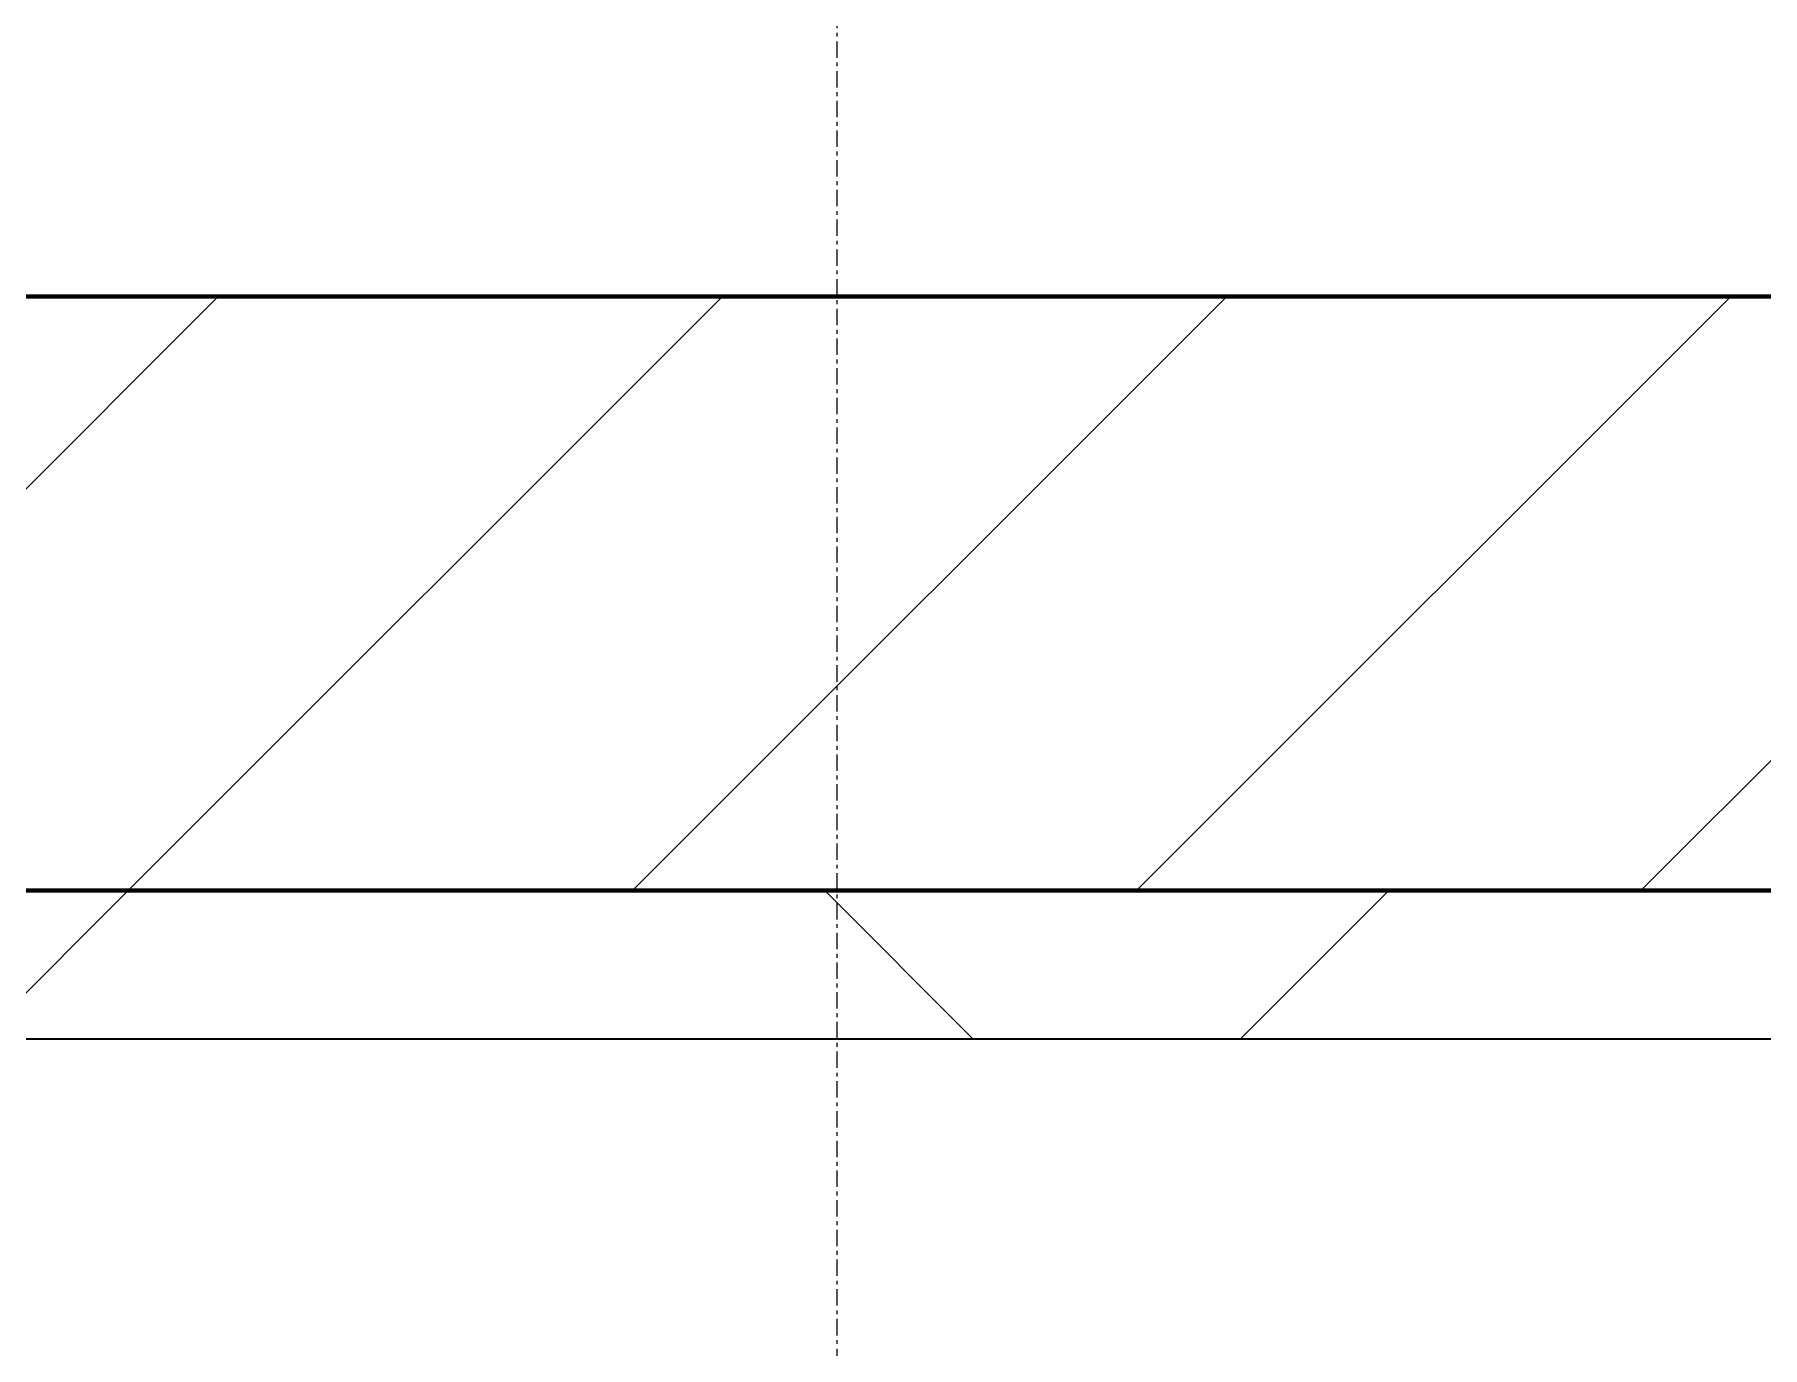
# Model space of a CAD drawing. Header units: millimetres. Extents: x -853228 to -744682, y -17776 to 32484.
# Drawn here: x -790552 to -789971, y 7790 to 8232 of the extents above; entities that cross this region are included whole.
import ezdxf
from ezdxf.xclip import XClip

# ---------------------------------------------------------------- set-up
doc = ezdxf.new("R2010")
doc.units = ezdxf.units.MM
doc.header["$XCLIPFRAME"] = 0
doc.linetypes.add('DPA_Grid _ Level 100', pattern=[10, 5.5, -1.6, 1.3, -1.6])
for name, color, linetype, lineweight in [('A-GLAZ-CURT', 2, 'Continuous', 9), ('A-WALL', 5, 'Continuous', 35), ('A-WALL-FNSH', 2, 'Continuous', 35), ('A-WALL-PATT', 1, 'Continuous', 9), ('S-GRID', 251, 'Continuous', 9)]:
    doc.layers.add(name, color=color, linetype=linetype, lineweight=lineweight)

# ---------------------------------------------------------------- blocks, each defined once
blk = doc.blocks.new('*U393')
at = {"layer": 'S-GRID', "linetype": 'DPA_Grid _ Level 100'}
blk.add_line((11400, -21354.66), (11400, 16961.25), dxfattribs=at)
blk = doc.blocks.new('PPLS-PP19_Custom Tile Pattern - Custom Tile Pattern-V72-4281-01 ENLARGED LOWER PLATFORM LEVEL - REFLECTED CEILING PLAN - SHEET 2')
at = {"layer": 'A-GLAZ-CURT'}
for p, q in [((-300, 0), (300, 0)), ((300, 0), (-300, 0)), ((230.06, 0), (300, 0)), ((-300, -50), (300, -50)), ((300, -50), (-300, -50))]:
    blk.add_line(p, q, dxfattribs=at)
for points, knots in [([(171.51, 0), (176.48, 0), (193.23, 0), (201.73, 0), (208.81, 0), (213.9, 0), (241.96, 0), (266.73, 0), (281.71, 0), (291.71, 0), (296.52, 0), (297.86, 0), (298.09, 0)], [-7971.819559, -7971.819559, -7971.819559, -7971.819559, -7784.112253, -7606.717214, -7289.299508, -7042.621073, -6582.165592, -6068.460911, -5766.029927, -5566.724884, -5280.360606, -5199.253518, -5199.253518, -5199.253518, -5199.253518]), ([(300, 0), (288.22, 0), (262, 0), (230.43, 0), (219.94, 0), (219.02, 0)], [-12528.858583, -12528.858583, -12528.858583, -12528.858583, -11905.454923, -11162.864862, -10856.732305, -10856.732305, -10856.732305, -10856.732305]), ([(284.76, 0), (284.76, 0), (285.09, 0), (287.47, 0), (293.59, 0), (297.76, 0), (300, 0)], [-4110.630118, -4110.630118, -4110.630118, -4110.630118, -4053.389046, -3959.664717, -3862.421465, -3746.95702, -3746.95702, -3746.95702, -3746.95702]), ([(297.38, 0), (295.84, 0), (291.62, 0), (285.38, 0), (284.87, 0)], [-4803.172655, -4803.172655, -4803.172655, -4803.172655, -4358.271401, -4143.037883, -4143.037883, -4143.037883, -4143.037883])]:
    blk.add_open_spline(points, degree=3, knots=knots, dxfattribs=at)
blk.add_open_spline([(300, 0), (287.2, 0), (274.39, 0), (261.57, 0)], degree=3, dxfattribs=at)
blk = doc.blocks.new('PPLS-PP19_Custom Tile Pattern - Custom Tile Pattern-V73-4281-01 ENLARGED LOWER PLATFORM LEVEL - REFLECTED CEILING PLAN - SHEET 2')
at = {"layer": 'A-GLAZ-CURT'}
for p, q in [((-300, 0), (300, 0)), ((300, 0), (-300, 0)), ((-293.07, 0), (-275.75, 0)), ((-275.75, 0), (-293.07, 0)), ((-222.32, 0), (-205, 0)), ((-205, 0), (-222.32, 0)), ((-131.59, 0), (-126.08, 0)), ((195.99, 0), (212.99, 0)), ((212.99, 0), (195.99, 0)), ((230.06, 0), (300, 0)), ((-300, -50), (300, -50)), ((300, -50), (-300, -50))]:
    blk.add_line(p, q, dxfattribs=at)
at = {"layer": 'A-GLAZ-CURT', "flags": 128}
for points in [[(-300, 0), (-291.56, 0), (-283.3, 0), (-275.2, 0), (-267.26, 0), (-259.45, 0), (-251.77, 0), (-244.2, 0), (-236.74, 0), (-229.36, 0), (-222.06, 0), (-214.83, 0), (-207.71, 0), (-200.76, 0)], [(-125.17, 0), (-128.55, 0), (-134.16, 0), (-140.03, 0), (-145.5, 0), (-150.63, 0), (-155.53, 0), (-160.27, 0), (-164.95, 0), (-169.65, 0), (-174.47, 0), (-179.49, 0), (-184.81, 0), (-190.44, 0), (-196.37, 0), (-202.58, 0), (-209.04, 0), (-215.73, 0), (-222.63, 0), (-229.72, 0), (-236.97, 0), (-244.39, 0), (-251.96, 0), (-259.67, 0), (-267.51, 0), (-275.48, 0), (-283.55, 0), (-291.73, 0), (-300, 0)], [(-200.72, 0), (-194.02, 0), (-187.54, 0), (-181.38, 0), (-175.58, 0), (-170.25, 0), (-165.64, 0), (-162.01, 0), (-159.53, 0), (-157.46, 0), (-154.52, 0), (-149.42, 0), (-141.84, 0), (-132.81, 0)]]:
    blk.add_lwpolyline(points, dxfattribs=at)
at = {"layer": 'A-GLAZ-CURT'}
for points, knots in [([(-300, 0), (-284.65, 0), (-248.05, 0), (-217.53, 0), (-201.12, 0)], [-5323.127839, -5323.127839, -5323.127839, -5323.127839, -4502.809032, -3326.954899, -3326.954899, -3326.954899, -3326.954899]), ([(-132.08, 0), (-133, 0), (-156.72, 0), (-202.69, 0), (-262.56, 0), (-294.48, 0), (-300, 0)], [-17217.297136, -17217.297136, -17217.297136, -17217.297136, -17136.203329, -15131.813646, -13729.592194, -13439.944408, -13439.944408, -13439.944408, -13439.944408]), ([(-137.88, 0), (-140.56, 0), (-147.66, 0), (-147.69, 0), (-158.72, 0), (-174.02, 0), (-185.59, 0), (-209.77, 0), (-232.01, 0), (-255.22, 0), (-262.59, 0), (-264.9, 0), (-265.4, 0)], [-3187.727384, -3187.727384, -3187.727384, -3187.727384, -2919.378265, -2477.344047, -2237.412286, -2029.680487, -1755.085331, -1400.429864, -858.079193, -543.655514, -208.940337, 0, 0, 0, 0]), ([(-258.6, 0), (-257.91, 0), (-254.26, 0), (-241.25, 0), (-225.99, 0), (-213.1, 0), (-205.44, 0), (-201.54, 0), (-200.72, 0)], [-5722.54675, -5722.54675, -5722.54675, -5722.54675, -5657.471696, -5413.335975, -5017.494783, -4832.723979, -4666.091899, -4621.169175, -4621.169175, -4621.169175, -4621.169175]), ([(-200.72, 0), (-208.01, 0), (-217.79, 0), (-231.26, 0), (-233.46, 0), (-234, 0)], [-1364.83744, -1364.83744, -1364.83744, -1364.83744, -978.033455, -846.069444, -682.911962, -682.911962, -682.911962, -682.911962]), ([(-233.49, 0), (-233.44, 0), (-232.38, 0), (-230.74, 0), (-225.3, 0), (-223.63, 0)], [-455.274641, -455.274641, -455.274641, -455.274641, -440.605512, -119.536984, 0, 0, 0, 0]), ([(-223.63, 0), (-219.39, 0), (-206.17, 0), (-188.58, 0), (-169.02, 0), (-152.12, 0), (-138.91, 0), (-132.91, 0), (-131.74, 0)], [-5463.295695, -5463.295695, -5463.295695, -5463.295695, -5161.076232, -4739.070012, -4465.409639, -4149.119819, -3839.893365, -3757.984809, -3757.984809, -3757.984809, -3757.984809]), ([(-200.71, 0), (-192.13, 0), (-166.33, 0), (-144.12, 0), (-131.75, 0)], [-3317.143818, -3317.143818, -3317.143818, -3317.143818, -2700.551212, -1366.601834, -1366.601834, -1366.601834, -1366.601834]), ([(-133.82, 0), (-135.51, 0), (-137.8, 0), (-149.31, 0), (-162.01, 0), (-177.91, 0), (-192.1, 0), (-199.59, 0), (-200.66, 0)], [-2731.647847, -2731.647847, -2731.647847, -2731.647847, -2418.507304, -2308.929706, -2113.765672, -1763.376603, -1422.553702, -1365.823924, -1365.823924, -1365.823924, -1365.823924]), ([(-200.04, 0), (-195.33, 0), (-184.82, 0), (-171.77, 0), (-158.7, 0), (-157.22, 0)], [-4608.762483, -4608.762483, -4608.762483, -4608.762483, -4349.945572, -4000.813434, -3840.635403, -3840.635403, -3840.635403, -3840.635403]), ([(-152.35, 0), (-151.03, 0), (-147.71, 0), (-143.57, 0), (-138.62, 0)], [-3494.978217, -3494.978217, -3494.978217, -3494.978217, -3371.022232, -3227.460399, -3227.460399, -3227.460399, -3227.460399]), ([(-118.78, 0), (-121.86, 0), (-126.28, 0), (-136.96, 0), (-147.46, 0), (-150.03, 0), (-150.57, 0)], [-5938.474035, -5938.474035, -5938.474035, -5938.474035, -5700.061948, -5508.838257, -5298.784692, -5196.16478, -5196.16478, -5196.16478, -5196.16478]), ([(-150.34, 0), (-150.07, 0), (-147.75, 0), (-143.5, 0), (-135.12, 0), (-131.8, 0)], [-4948.728362, -4948.728362, -4948.728362, -4948.728362, -4883.323924, -4440.880425, -4211.912294, -4211.912294, -4211.912294, -4211.912294]), ([(-26.75, 0), (-27.82, 0), (-36.18, 0), (-53.55, 0), (-78.2, 0), (-110.94, 0), (-130.52, 0), (-147.74, 0), (-149.07, 0)], [-8718.362214, -8718.362214, -8718.362214, -8718.362214, -8532.293389, -8073.216054, -7508.296369, -7004.680444, -6449.282163, -6277.220794, -6277.220794, -6277.220794, -6277.220794]), ([(-148.23, 0), (-146.94, 0), (-140.15, 0), (-137.28, 0), (-134.43, 0), (-131.98, 0), (-131.79, 0)], [-6162.058746, -6162.058746, -6162.058746, -6162.058746, -6017.569127, -5560.701257, -5364.112219, -5348.560613, -5348.560613, -5348.560613, -5348.560613]), ([(-132.59, 0), (-134.4, 0), (-140.66, 0), (-146.11, 0), (-146.95, 0)], [-840.6849, -840.6849, -840.6849, -840.6849, -741.901385, -489.130243, -489.130243, -489.130243, -489.130243]), ([(-146.69, 0), (-146.59, 0), (-145.49, 0), (-139.26, 0), (-134.15, 0), (-131.74, 0)], [-420.34245, -420.34245, -420.34245, -420.34245, -406.956646, -290.263673, -152.937858, -152.937858, -152.937858, -152.937858]), ([(-132.14, 0), (-133.01, 0), (-133.62, 0), (-134.09, 0), (-134.15, 0)], [-8393.731839, -8393.731839, -8393.731839, -8393.731839, -8266.114998, -8246.473386, -8246.473386, -8246.473386, -8246.473386]), ([(-120.13, 0), (-120.14, 0), (-120.24, 0), (-121.3, 0), (-129.25, 0), (-133.82, 0)], [-2933.992132, -2933.992132, -2933.992132, -2933.992132, -2920.575025, -2840.280255, -2731.647847, -2731.647847, -2731.647847, -2731.647847]), ([(-86.16, 0), (-91.37, 0), (-104.13, 0), (-120.41, 0), (-130.13, 0), (-131.79, 0)], [-1681.3698, -1681.3698, -1681.3698, -1681.3698, -1374.161226, -945.742622, -855.34682, -855.34682, -855.34682, -855.34682]), ([(-72.93, 0), (-75.51, 0), (-90.82, 0), (-112.48, 0), (-131.78, 0)], [-19442.345229, -19442.345229, -19442.345229, -19442.345229, -18935.241197, -17226.266731, -17226.266731, -17226.266731, -17226.266731]), ([(-131.56, 0), (-129.34, 0), (-122.76, 0), (-107.3, 0), (-90.42, 0), (-75.26, 0), (-68.41, 0), (-65.12, 0), (-63.63, 0)], [-4206.419108, -4206.419108, -4206.419108, -4206.419108, -4054.690705, -3793.097032, -3402.597032, -3144.956779, -3050.982048, -2969.237017, -2969.237017, -2969.237017, -2969.237017]), ([(-131.12, 0), (-129.78, 0), (-126.57, 0), (-124.19, 0), (-123.43, 0), (-123.28, 0)], [-3743.369272, -3743.369272, -3743.369272, -3743.369272, -3647.167523, -3488.92562, -3439.852845, -3439.852845, -3439.852845, -3439.852845]), ([(-130.93, 0), (-130.57, 0), (-127.62, 0), (-117.33, 0), (-92.04, 0), (-74.02, 0), (-62.74, 0), (-60.36, 0), (-59.97, 0)], [-7362.922666, -7362.922666, -7362.922666, -7362.922666, -7293.749979, -6839.55839, -6236.997189, -5713.340575, -5140.470607, -5006.787413, -5006.787413, -5006.787413, -5006.787413]), ([(-130.76, 0), (-127.75, 0), (-120.24, 0), (-110.8, 0), (-99.5, 0), (-91.46, 0)], [-1330.78196, -1330.78196, -1330.78196, -1330.78196, -1002.059161, -460.363443, 0, 0, 0, 0]), ([(-113.43, 0), (-113.44, 0), (-113.96, 0), (-119.73, 0), (-125.43, 0), (-127.03, 0), (-127.41, 0)], [-328.499627, -328.499627, -328.499627, -328.499627, -282.672656, -98.539552, -24.539552, 0, 0, 0, 0]), ([(-126.5, 0), (-122.44, 0), (-108.71, 0), (-86.79, 0), (-69.34, 0), (-62.75, 0)], [-5231.017328, -5231.017328, -5231.017328, -5231.017328, -4994.692869, -4542.524482, -4014.58922, -4014.58922, -4014.58922, -4014.58922]), ([(-125.15, 0), (-124.93, 0), (-121.96, 0), (-113.01, 0), (-98.9, 0), (-85.29, 0), (-71.67, 0), (-65.93, 0), (-65.07, 0)], [-3362.7396, -3362.7396, -3362.7396, -3362.7396, -3342.215224, -3074.362186, -2902.289527, -2605.247022, -2322.099534, -2241.8264, -2241.8264, -2241.8264, -2241.8264]), ([(-122.08, 0), (-122.01, 0), (-121.69, 0), (-121.2, 0), (-120.88, 0)], [-3136.336417, -3136.336417, -3136.336417, -3136.336417, -3110.304437, -3035.164275, -3035.164275, -3035.164275, -3035.164275]), ([(-36.33, 0), (-36.43, 0), (-37.27, 0), (-45.02, 0), (-46.13, 0), (-60.59, 0), (-81.23, 0), (-99.51, 0), (-114.02, 0), (-117.28, 0), (-118.78, 0)], [-1855.773136, -1855.773136, -1855.773136, -1855.773136, -1810.870157, -1672.078046, -1405.135169, -1060.00838, -740.068933, -229.489605, -116.330425, 0, 0, 0, 0]), ([(-117.74, 0), (-117.19, 0), (-114.78, 0), (-113.43, 0), (-113.43, 0)], [-821.249067, -821.249067, -821.249067, -821.249067, -394.672656, -330.879064, -330.879064, -330.879064, -330.879064]), ([(-62.82, 0), (-69.26, 0), (-85.98, 0), (-107.61, 0), (-116.56, 0), (-117.56, 0)], [-2777.517396, -2777.517396, -2777.517396, -2777.517396, -2193.204658, -1433.981041, -985.49888, -985.49888, -985.49888, -985.49888]), ([(-115.82, 0), (-114.96, 0), (-110.41, 0), (-96.78, 0), (-79.59, 0), (-68.36, 0), (-62.83, 0)], [-5724.064692, -5724.064692, -5724.064692, -5724.064692, -5430.283136, -5103.229623, -4799.173296, -4508.271467, -4508.271467, -4508.271467, -4508.271467]), ([(5.95, 0), (4.97, 0), (0.98, 0), (-12.23, 0), (-25.64, 0), (-40, 0), (-56.24, 0), (-75.59, 0), (-94, 0), (-112.01, 0), (-114.94, 0), (-115.63, 0)], [-2801.138041, -2801.138041, -2801.138041, -2801.138041, -2720.818881, -2518.50168, -2125.455881, -1792.521578, -1466.981642, -1208.454564, -789.402658, -501.969187, -243.577221, -243.577221, -243.577221, -243.577221]), ([(-91.46, 0), (-90.09, 0), (-84.7, 0), (-77.43, 0), (-72.73, 0), (-72.64, 0), (-72.64, 0)], [-19832.387487, -19832.387487, -19832.387487, -19832.387487, -19753.885894, -19541.04734, -19478.625389, -19471.062469, -19471.062469, -19471.062469, -19471.062469]), ([(-63.96, 0), (-64.13, 0), (-72.5, 0), (-80.63, 0), (-86.16, 0)], [-2171.769325, -2171.769325, -2171.769325, -2171.769325, -2007.031671, -1681.3698, -1681.3698, -1681.3698, -1681.3698]), ([(-29.03, 0), (-33.97, 0), (-43.74, 0), (-56.37, 0), (-71.66, 0), (-77.83, 0), (-82.66, 0), (-83.28, 0), (-83.28, 0)], [-2680.714891, -2680.714891, -2680.714891, -2680.714891, -2413.671296, -2161.752162, -2006.592567, -1646.621388, -1424.436217, -1393.971743, -1393.971743, -1393.971743, -1393.971743]), ([(-83.28, 0), (-83.28, 0), (-82.91, 0), (-76.14, 0), (-69.22, 0), (-64.28, 0), (-62.81, 0)], [-1393.4169, -1393.4169, -1393.4169, -1393.4169, -1353.722004, -1274.333717, -1073.56893, -984.902305, -984.902305, -984.902305, -984.902305]), ([(-66.39, 0), (-66.39, 0), (-65.16, 0), (-63.59, 0), (-62.87, 0)], [-2493.31794, -2493.31794, -2493.31794, -2493.31794, -2315.303971, -2188.125226, -2188.125226, -2188.125226, -2188.125226]), ([(31.18, 0), (25.97, 0), (11.99, 0), (-16.92, 0), (-47.42, 0), (-65.77, 0), (-66.37, 0), (-66.38, 0)], [-4496.803627, -4496.803627, -4496.803627, -4496.803627, -4222.080604, -3745.412743, -2981.410125, -2542.574734, -2498.224237, -2498.224237, -2498.224237, -2498.224237]), ([(-62.72, 0), (-54.35, 0), (-36.77, 0), (-12.78, 0), (4.23, 0), (9.64, 0), (10.14, 0), (10.18, 0)], [-4506.178587, -4506.178587, -4506.178587, -4506.178587, -4065.652676, -3589.737505, -3285.047089, -3066.359526, -3044.715262, -3044.715262, -3044.715262, -3044.715262]), ([(-62.71, 0), (-60.9, 0), (-57.29, 0), (-54.49, 0), (-45.2, 0), (-40.79, 0), (-40.46, 0), (-40.44, 0)], [-2952.07741, -2952.07741, -2952.07741, -2952.07741, -2851.217951, -2734.127174, -2474.780881, -2410.990208, -2350.645972, -2350.645972, -2350.645972, -2350.645972]), ([(-62.48, 0), (-60.42, 0), (-51.88, 0), (-34.42, 0), (-29.82, 0), (-29.19, 0)], [-2165.127672, -2165.127672, -2165.127672, -2165.127672, -1809.437387, -963.711516, -666.19313, -666.19313, -666.19313, -666.19313]), ([(-36.62, 0), (-36.62, 0), (-40.35, 0), (-44.32, 0), (-53.7, 0), (-61.78, 0), (-62.33, 0)], [-4069.478503, -4069.478503, -4069.478503, -4069.478503, -3858.647035, -3538.256648, -2842.901703, -2792.246826, -2792.246826, -2792.246826, -2792.246826]), ([(-61.82, 0), (-56.69, 0), (-46.86, 0), (-36.49, 0), (-33.57, 0), (-29.94, 0), (-28.57, 0)], [-965.057361, -965.057361, -965.057361, -965.057361, -651.549973, -296.515819, -83.513472, 0, 0, 0, 0]), ([(-61.69, 0), (-58.18, 0), (-54.2, 0), (-48.53, 0), (-30.79, 0), (-18.03, 0), (8.61, 0), (15.02, 0), (22.91, 0), (31, 0), (39.04, 0), (51.19, 0), (58.74, 0), (61.34, 0), (61.45, 0)], [-3985.537012, -3985.537012, -3985.537012, -3985.537012, -3689.699207, -3546.54457, -3315.260113, -2864.387349, -2439.246196, -2084.094819, -1956.422387, -1818.904206, -1645.594513, -1443.202566, -1228.752106, -1120.932285, -1120.932285, -1120.932285, -1120.932285]), ([(-58.83, 0), (-58.37, 0), (-57.29, 0), (-54.23, 0), (-46.33, 0), (-42.62, 0), (-41.76, 0)], [-4859.52896, -4859.52896, -4859.52896, -4859.52896, -4680.891996, -4469.85053, -4321.566175, -4270.495146, -4270.495146, -4270.495146, -4270.495146]), ([(-51.83, 0), (-51.83, 0), (-51.78, 0), (-47.4, 0), (-46.01, 0), (-40.22, 0), (-36.78, 0)], [-632.814994, -632.814994, -632.814994, -632.814994, -627.965721, -508.377888, -260.442412, 0, 0, 0, 0]), ([(76.63, 0), (74.8, 0), (67.65, 0), (53.52, 0), (37, 0), (24.07, 0), (12.82, 0), (-2.9, 0), (-20.62, 0), (-32.81, 0), (-44.85, 0), (-51.43, 0), (-51.79, 0)], [-3095.572228, -3095.572228, -3095.572228, -3095.572228, -2950.589685, -2634.532728, -2313.748533, -2106.613311, -1925.670641, -1617.263037, -1290.787923, -1039.307308, -819.71621, -644.910881, -644.910881, -644.910881, -644.910881]), ([(-41.76, 0), (-39.9, 0), (-37.72, 0), (-36.92, 0), (-36.77, 0)], [-4270.495146, -4270.495146, -4270.495146, -4270.495146, -4161.040818, -4106.245333, -4106.245333, -4106.245333, -4106.245333]), ([(-36.78, 0), (-32.43, 0), (-19.22, 0), (8.83, 0), (43.36, 0), (70.92, 0), (82.12, 0), (83.66, 0)], [-6191.144455, -6191.144455, -6191.144455, -6191.144455, -5862.463379, -5340.621928, -4573.028122, -4094.177415, -3869.465285, -3869.465285, -3869.465285, -3869.465285]), ([(-36.29, 0), (-36.29, 0), (-34.66, 0), (-28.88, 0), (-26.95, 0), (-26.54, 0)], [-9150.272121, -9150.272121, -9150.272121, -9150.272121, -9057.163041, -8919.836787, -8834.607043, -8834.607043, -8834.607043, -8834.607043]), ([(30.82, 0), (29.27, 0), (20.14, 0), (3.54, 0), (-16.58, 0), (-34.76, 0), (-36.04, 0)], [-10462.034656, -10462.034656, -10462.034656, -10462.034656, -10363.088938, -9884.23066, -9424.652049, -9182.880979, -9182.880979, -9182.880979, -9182.880979]), ([(-33.34, 0), (-33.34, 0), (-32.93, 0), (-31.16, 0), (-30.52, 0)], [-2415.024266, -2415.024266, -2415.024266, -2415.024266, -2357.633367, -2323.618664, -2323.618664, -2323.618664, -2323.618664]), ([(70.61, 0), (66.16, 0), (55.8, 0), (39.61, 0), (24.74, 0), (2.64, 0), (-17.84, 0), (-30.57, 0), (-31.82, 0), (-32, 0)], [-4647.237329, -4647.237329, -4647.237329, -4647.237329, -4326.416877, -4098.545751, -3766.694881, -3333.063701, -2994.501669, -2698.150104, -2614.070998, -2614.070998, -2614.070998, -2614.070998]), ([(-30.76, 0), (-30.73, 0), (-29.99, 0), (-23.47, 0), (-15.75, 0), (-15.19, 0)], [-54176.191683, -54176.191683, -54176.191683, -54176.191683, -54157.274271, -53749.15266, -53717.791567, -53717.791567, -53717.791567, -53717.791567]), ([(-30.52, 0), (-27.11, 0), (-17.83, 0), (-3.67, 0), (5.12, 0), (6.13, 0)], [-2323.618664, -2323.618664, -2323.618664, -2323.618664, -2142.497158, -1716.209403, -1659.524445, -1659.524445, -1659.524445, -1659.524445]), ([(-13, 0), (-14.35, 0), (-17.68, 0), (-25.97, 0), (-29.52, 0), (-30.21, 0)], [-55207.591944, -55207.591944, -55207.591944, -55207.591944, -54789.006179, -54461.685999, -54290.791712, -54290.791712, -54290.791712, -54290.791712]), ([(6.23, 0), (4.94, 0), (-1.07, 0), (-13.89, 0), (-24.92, 0), (-29.03, 0)], [-3444.619232, -3444.619232, -3444.619232, -3444.619232, -3285.499107, -2903.012179, -2680.714891, -2680.714891, -2680.714891, -2680.714891]), ([(-28.98, 0), (-28.66, 0), (-27.39, 0), (-24.45, 0), (-22.56, 0)], [-166.548282, -166.548282, -166.548282, -166.548282, -102.06493, 0, 0, 0, 0]), ([(-28.57, 0), (-26.93, 0), (-20.29, 0), (-11.45, 0), (2.08, 0), (13.15, 0), (21.24, 0), (24.62, 0), (24.72, 0), (24.72, 0)], [-5361.429781, -5361.429781, -5361.429781, -5361.429781, -5261.36855, -5050.479954, -4785.90057, -4596.498881, -4445.288762, -4384.376941, -4376.041937, -4376.041937, -4376.041937, -4376.041937]), ([(-22.56, 0), (-20.27, 0), (-17.03, 0), (-11.36, 0), (-7.66, 0), (-6.6, 0), (-6.44, 0)], [-56468.192263, -56468.192263, -56468.192263, -56468.192263, -56344.022017, -56303.229861, -56166.290093, -56124.392176, -56124.392176, -56124.392176, -56124.392176]), ([(-15.19, 0), (-13.07, 0), (7.48, 0), (42.82, 0), (88.72, 0), (120.63, 0), (138.28, 0), (138.53, 0)], [-461.142613, -461.142613, -461.142613, -461.142613, -429.606584, -390.253598, -346.313304, -291.370682, -290.5735, -290.5735, -290.5735, -290.5735]), ([(-6.54, 0), (-6.73, 0), (-7.2, 0), (-7.6, 0), (-7.79, 0)], [-56009.792147, -56009.792147, -56009.792147, -56009.792147, -55949.290093, -55895.192118, -55895.192118, -55895.192118, -55895.192118]), ([(-2.63, 0), (-2.47, 0), (-1.22, 0), (4.92, 0), (15.97, 0), (22.54, 0), (24.49, 0)], [-226.825321, -226.825321, -226.825321, -226.825321, -220.269177, -206.416616, -198.214427, -187.717507, -187.717507, -187.717507, -187.717507]), ([(103.09, 0), (101.08, 0), (86.31, 0), (63.34, 0), (35.84, 0), (12, 0), (3.08, 0), (-1.67, 0), (-2.25, 0)], [-375.435014, -375.435014, -375.435014, -375.435014, -369.147452, -330.153101, -307.516438, -285.83788, -246.234814, -234.646884, -234.646884, -234.646884, -234.646884]), ([(9.32, 0), (9.08, 0), (8.26, 0), (7.07, 0), (6.16, 0)], [-2922.926651, -2922.926651, -2922.926651, -2922.926651, -2882.788014, -2806.931176, -2806.931176, -2806.931176, -2806.931176]), ([(6.86, 0), (14.67, 0), (23.38, 0), (37.44, 0), (45.92, 0), (57.76, 0), (64.47, 0), (72.74, 0), (74.68, 0), (75.39, 0)], [-1645.896554, -1645.896554, -1645.896554, -1645.896554, -1206.526904, -1089.329421, -901.315459, -753.071572, -495.328968, -421.953223, -334.951786, -334.951786, -334.951786, -334.951786]), ([(8.33, 0), (8.19, 0), (7.84, 0), (7.27, 0), (6.91, 0)], [-3574.286521, -3574.286521, -3574.286521, -3574.286521, -3526.962355, -3475.000784, -3475.000784, -3475.000784, -3475.000784]), ([(24.69, 0), (24.54, 0), (20.99, 0), (15.48, 0), (10.8, 0), (9.63, 0)], [-4368.572414, -4368.572414, -4368.572414, -4368.572414, -4306.476363, -4080.000647, -3772.857994, -3772.857994, -3772.857994, -3772.857994]), ([(18.16, 0), (19.15, 0), (24.25, 0), (25.66, 0), (26.12, 0)], [-5700.113719, -5700.113719, -5700.113719, -5700.113719, -5554.232259, -5302.431367, -5302.431367, -5302.431367, -5302.431367]), ([(74.51, 0), (74.11, 0), (70.52, 0), (62.26, 0), (51.85, 0), (43.81, 0), (29.53, 0), (20.67, 0), (18.85, 0), (18.16, 0)], [-6947.744629, -6947.744629, -6947.744629, -6947.744629, -6924.452779, -6738.82075, -6548.303034, -6314.283804, -6135.05769, -5972.647715, -5832.674503, -5832.674503, -5832.674503, -5832.674503]), ([(27.44, 0), (27.9, 0), (29.54, 0), (38.07, 0), (53.39, 0), (71.67, 0), (84.83, 0), (86.01, 0), (92.51, 0), (94.33, 0)], [-5037.309798, -5037.309798, -5037.309798, -5037.309798, -4887.603822, -4705.298446, -4353.683244, -3960.84581, -3759.045785, -3336.541051, -2783.776468, -2783.776468, -2783.776468, -2783.776468]), ([(27.89, 0), (29.09, 0), (33.4, 0), (48.37, 0), (62.74, 0), (71.89, 0), (73.96, 0)], [-147.777612, -147.777612, -147.777612, -147.777612, -135.792042, -118.513713, -97.899267, -91.861759, -91.861759, -91.861759, -91.861759]), ([(53.18, 0), (53.06, 0), (52.22, 0), (44.99, 0), (36.46, 0), (30.82, 0)], [-622.740158, -622.740158, -622.740158, -622.740158, -566.066452, -360.610861, 0, 0, 0, 0]), ([(136.44, 0), (121.66, 0), (86.93, 0), (51.16, 0), (31.18, 0)], [-106.750556, -106.750556, -106.750556, -106.750556, -59.610984, 0, 0, 0, 0]), ([(168.37, 0), (167.68, 0), (162.47, 0), (147.02, 0), (109.77, 0), (76.86, 0), (57.82, 0), (46.51, 0), (41.18, 0), (36.02, 0), (35.54, 0), (35.54, 0)], [-543.375029, -543.375029, -543.375029, -543.375029, -530.793311, -458.593899, -401.860199, -357.622665, -341.267687, -334.000314, -326.15566, -319.318397, -317.489778, -317.489778, -317.489778, -317.489778]), ([(36.29, 0), (37.77, 0), (48.82, 0), (64.79, 0), (95.91, 0), (124.45, 0), (132.42, 0), (134.6, 0)], [-314.598523, -314.598523, -314.598523, -314.598523, -305.899624, -287.17622, -249.500363, -194.761443, -152.241002, -152.241002, -152.241002, -152.241002]), ([(61.47, 0), (61.47, 0), (61.21, 0), (54.61, 0), (53.71, 0), (53.56, 0)], [-1113.311073, -1113.311073, -1113.311073, -1113.311073, -1096.402191, -891.204116, -747.28819, -747.28819, -747.28819, -747.28819]), ([(74.13, 0), (73.48, 0), (72.34, 0), (71.05, 0), (70.61, 0)], [-96.817444, -96.817444, -96.817444, -96.817444, -31.537676, 0, 0, 0, 0]), ([(75.05, 0), (84.38, 0), (102.38, 0), (116.36, 0), (128.63, 0), (128.95, 0)], [-90.810791, -90.810791, -90.810791, -90.810791, -63.759246, -39.050993, -35.895543, -35.895543, -35.895543, -35.895543]), ([(114.39, 0), (114.2, 0), (112.08, 0), (105.42, 0), (92.38, 0), (85.89, 0), (78, 0), (75.09, 0)], [-8148.58938, -8148.58938, -8148.58938, -8148.58938, -8105.191388, -7723.759874, -7531.75727, -7135.649961, -6959.41517, -6959.41517, -6959.41517, -6959.41517]), ([(94.4, 0), (94.4, 0), (94.64, 0), (99.11, 0), (108.97, 0), (120.79, 0), (139.94, 0), (163.31, 0), (185.23, 0), (193.62, 0), (194.69, 0), (194.79, 0)], [-2348.345796, -2348.345796, -2348.345796, -2348.345796, -2310.419338, -2233.599744, -2052.234781, -1843.028543, -1530.39897, -1095.004608, -529.74427, -295.064701, -265.121568, -265.121568, -265.121568, -265.121568]), ([(129.02, 0), (129.02, 0), (124.41, 0), (122.35, 0), (114.96, 0), (108.04, 0), (103.09, 0)], [-35.386604, -35.386604, -35.386604, -35.386604, -31.430235, -22.807238, -15.488593, 0, 0, 0, 0]), ([(157.9, 0), (156.77, 0), (151.67, 0), (143.29, 0), (134.04, 0), (126.24, 0), (118.6, 0), (114.23, 0), (111.98, 0), (105.66, 0), (105.23, 0), (105.23, 0)], [-10292.955006, -10292.955006, -10292.955006, -10292.955006, -10098.273015, -9847.788484, -9677.714971, -9567.007022, -9453.21225, -9220.200448, -9012.77275, -8966.157302, -8929.495943, -8929.495943, -8929.495943, -8929.495943]), ([(105.26, 0), (105.52, 0), (111.01, 0), (112.65, 0), (113.59, 0)], [-8920.561005, -8920.561005, -8920.561005, -8920.561005, -8814.835624, -8577.462505, -8577.462505, -8577.462505, -8577.462505]), ([(128.58, 0), (128.8, 0), (130.16, 0), (139.26, 0), (152.67, 0), (161.24, 0), (162.19, 0), (162.75, 0)], [-633.326174, -633.326174, -633.326174, -633.326174, -627.736123, -618.981161, -602.094757, -592.980799, -581.414464, -581.414464, -581.414464, -581.414464]), ([(137.1, 0), (136, 0), (133.64, 0), (129.87, 0), (129.11, 0)], [-670.405967, -670.405967, -670.405967, -670.405967, -651.020627, -640.742133, -640.742133, -640.742133, -640.742133]), ([(193.8, 0), (193.33, 0), (190.11, 0), (183.13, 0), (171, 0), (161.95, 0), (161.28, 0), (158.35, 0), (157.85, 0), (157.77, 0)], [-11665.349007, -11665.349007, -11665.349007, -11665.349007, -11565.880756, -11105.624034, -10839.086983, -10768.332124, -10666.779182, -10580.760289, -10550.278881, -10550.278881, -10550.278881, -10550.278881]), ([(300, 0), (286.53, 0), (254.22, 0), (207.11, 0), (177.41, 0), (159.34, 0), (158.33, 0), (158.3, 0)], [-285.253232, -285.253232, -285.253232, -285.253232, -244.693688, -187.987675, -143.776725, -129.632772, -123.352749, -123.352749, -123.352749, -123.352749]), ([(159.07, 0), (159.13, 0), (160.84, 0), (165.21, 0), (174.15, 0), (185.98, 0), (203.11, 0), (210.5, 0), (212.93, 0)], [-115.643202, -115.643202, -115.643202, -115.643202, -114.681583, -87.660824, -65.295536, -41.623857, -24.459831, -16.323246, -16.323246, -16.323246, -16.323246]), ([(162.75, 0), (165.4, 0), (170.91, 0), (172.61, 0), (172.61, 0)], [-111.264224, -111.264224, -111.264224, -111.264224, -56.742688, -19.085662, -19.085662, -19.085662, -19.085662]), ([(247.1, 0), (246.76, 0), (245.04, 0), (238.34, 0), (226.56, 0), (221.1, 0), (200.27, 0), (182.99, 0), (174.27, 0), (169.67, 0), (168.99, 0)], [-9649.085549, -9649.085549, -9649.085549, -9649.085549, -9581.591397, -9406.094246, -9221.510254, -9016.44624, -8717.832359, -8253.978395, -8152.463617, -8069.855175, -8069.855175, -8069.855175, -8069.855175]), ([(212.83, 0), (212.71, 0), (209.8, 0), (203.98, 0), (187.54, 0), (175.3, 0), (169.49, 0)], [-199.140116, -199.140116, -199.140116, -199.140116, -198.527383, -184.406837, -162.427601, -142.916156, -142.916156, -142.916156, -142.916156]), ([(171.51, 0), (176.48, 0), (193.23, 0), (201.73, 0), (208.81, 0), (213.9, 0), (241.96, 0), (266.73, 0), (281.71, 0), (291.71, 0), (296.52, 0), (297.86, 0), (298.09, 0)], [-7971.819559, -7971.819559, -7971.819559, -7971.819559, -7784.112253, -7606.717214, -7289.299508, -7042.621073, -6582.165592, -6068.460911, -5766.029927, -5566.724884, -5280.360606, -5199.253518, -5199.253518, -5199.253518, -5199.253518]), ([(172.07, 0), (177.66, 0), (187.87, 0), (201.08, 0), (207.47, 0), (213.96, 0), (215.11, 0)], [-255.364076, -255.364076, -255.364076, -255.364076, -237.955587, -223.92608, -215.862851, -208.75215, -208.75215, -208.75215, -208.75215]), ([(300, 0), (288.22, 0), (262, 0), (230.43, 0), (219.94, 0), (219.02, 0)], [-12528.858583, -12528.858583, -12528.858583, -12528.858583, -11905.454923, -11162.864862, -10856.732305, -10856.732305, -10856.732305, -10856.732305]), ([(219.9, 0), (220.86, 0), (227.84, 0), (242.06, 0), (246.54, 0), (246.96, 0)], [-10670.940496, -10670.940496, -10670.940496, -10670.940496, -10511.382485, -9925.173265, -9834.877357, -9834.877357, -9834.877357, -9834.877357])]:
    blk.add_open_spline(points, degree=3, knots=knots, dxfattribs=at)
for points in [[(-134.15, 0), (-133.81, 0), (-133.39, 0), (-132.86, 0)], [(-127.41, 0), (-129.5, 0), (-130.9, 0), (-131.9, 0)], [(-131.75, 0), (-130.33, 0), (-128.49, 0), (-126.5, 0)], [(-131.07, 0), (-128.68, 0), (-126.67, 0), (-125.15, 0)], [(-39.84, 0), (-39.08, 0), (-38.11, 0), (-37.36, 0)], [(24.49, 0), (25.23, 0), (25.72, 0), (26.04, 0)], [(76.22, 0), (76.01, 0), (75.68, 0), (75.27, 0)], [(80.35, 0), (79.57, 0), (78.27, 0), (76.63, 0)], [(84.06, 0), (83.48, 0), (82.41, 0), (81.72, 0)], [(168.74, 0), (168.74, 0), (169.81, 0), (171.51, 0)], [(195.11, 0), (194.91, 0), (194.44, 0), (193.8, 0)], [(215.22, 0), (214.71, 0), (213.84, 0), (212.95, 0)], [(213.75, 0), (218.4, 0), (223.35, 0), (230.06, 0)]]:
    blk.add_open_spline(points, degree=3, dxfattribs=at)
blk = doc.blocks.new('*U516')
at = {"layer": 'A-GLAZ-CURT', "rotation": 180}
for name, p in [('PPLS-PP19_Custom Tile Pattern - Custom Tile Pattern-V73-4281-01 ENLARGED LOWER PLATFORM LEVEL - REFLECTED CEILING PLAN - SHEET 2', (11400, 4315)), ('PPLS-PP19_Custom Tile Pattern - Custom Tile Pattern-V72-4281-01 ENLARGED LOWER PLATFORM LEVEL - REFLECTED CEILING PLAN - SHEET 2', (12000, 4315))]:
    blk.add_blockref(name, p, dxfattribs=at)
blk = doc.blocks.new('*U986')
blk.add_lwpolyline([(-38349, 4315), (-38349, 2757.5), (-41450, 2757.5), (-41450, 4315), (-49246.8, 4315), (-49246.8, 550), (-30509.06, 550), (-30509.06, 4315), (-38349, 4315)])

msp = doc.modelspace()

# ---------------------------------------------------------------- hatches: boundary and pattern name
at = {"layer": 'A-WALL-PATT', "lineweight": 9}
h = msp.add_hatch(dxfattribs=at)
h.set_pattern_fill('FP_2', color=256, style=0, pattern_type=2)
h.set_pattern_definition([(45, (0, 0), (-84.852814, 84.852814), [])])
h.paths.add_polyline_path([(-786082.37, 7944.02), (-786082.37, 8144.02), (-801317.37, 8144.02), (-801317.37, 7944.02), (-786132.37, 7944.02)])

# ---------------------------------------------------------------- linework, layer by layer
at = {"layer": 'A-WALL', "color": 7, "lineweight": 70}
for p, q in [((-801317.37, 8144.02), (-786082.37, 8144.02)), ((-801267.37, 7944.02), (-786132.37, 7944.02)), ((-786132.37, 7944.02), (-801267.37, 7944.02))]:
    msp.add_line(p, q, dxfattribs=at)

# ---------------------------------------------------------------- block references
ref = msp.add_blockref('*U986', (-744682.37, 3579.02))
XClip(ref).set_block_clipping_path([(-104690.1238047113, -9620.0077451946), (-34092.6543255158, 14393.0014498748)])

# ---------------------------------------------------------------- next in the draw order: hatches: boundary and pattern name
at = {"layer": 'A-WALL-PATT', "lineweight": 9}
h = msp.add_hatch(dxfattribs=at)
h.set_pattern_fill('FP_3', color=256, style=0, pattern_type=2)
h.set_pattern_definition([(45, (0, 0), (-212.13203, 212.13203), []), (135, (0, 0), (-212.13203, -212.13203), [])])
h.paths.add_polyline_path([(-786132.37, 7894.02), (-786132.37, 7944.02), (-801317.37, 7944.02), (-801317.37, 7894.02), (-786496.63, 7894.02)])

# ---------------------------------------------------------------- next in the draw order: linework, layer by layer
msp.add_spline([(-835882.37, 3579.02), (-801682.37, 12088.47), (-758836, 27096.51), (-744682.37, 3579.02)], degree=3)
at = {"layer": 'A-WALL-FNSH', "color": 250}
msp.add_line((-786132.37, 7894.02), (-801317.37, 7894.02), dxfattribs=at)

# ---------------------------------------------------------------- next in the draw order: block references
for name in ['*U393', '*U516']:
    msp.add_blockref(name, (-801682.37, 3579.02))

doc.saveas('drawing.dxf')
